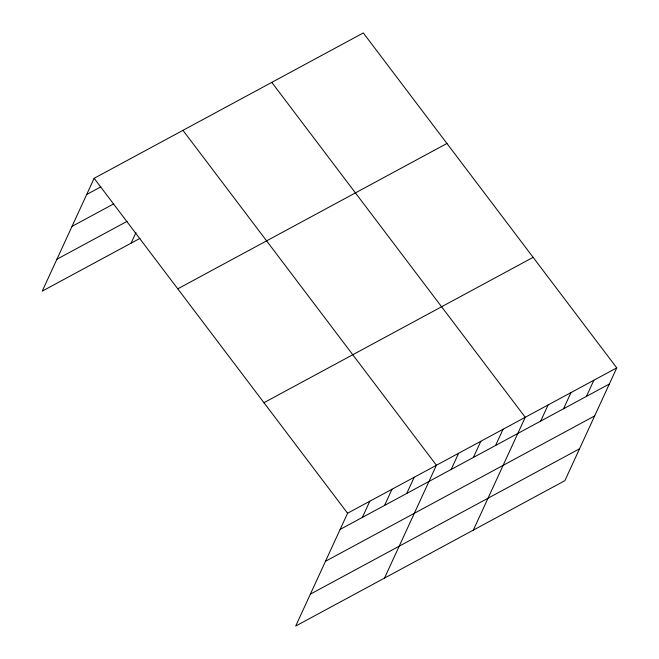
<?xml version="1.0" encoding="UTF-8"?>
<svg xmlns="http://www.w3.org/2000/svg" width="659" height="659" viewBox="0 0 659 659"><rect width="100%" height="100%" fill="white"/><g stroke="black" fill="none" stroke-linecap="round" stroke-linejoin="round"><path stroke-width="0.99" d="M616.758 367.87L347.581 513.229L295.693 626.05L564.862 480.691L616.758 367.87L363.307 32.95L94.138 178.309L42.242 291.13L139.955 238.369M131.075 243.163L135.96 232.536M362.351 517.414L369.79 501.235M384.559 505.42L391.998 489.242M406.76 493.426L414.206 477.248M384.518 578.083L436.415 465.262L182.963 130.342M451.176 469.447L458.615 453.268M473.384 457.453L480.823 441.275M495.593 445.459L503.031 429.281M473.343 530.108L525.239 417.287L271.788 82.375M540.677 421.109L548.115 404.931M563.552 408.753L570.999 392.575M586.436 396.397L593.874 380.227M86.7 194.487L100.909 186.81M72.029 226.383L113.776 203.837M56.913 259.242L127.088 221.342M177.773 288.831L446.942 143.473M263.946 402.707L533.115 257.348M340.143 529.408L609.311 384.04M325.472 561.295L594.649 415.936M310.364 594.154L579.533 448.795M94.138 178.309L347.581 513.229"/></g></svg>
